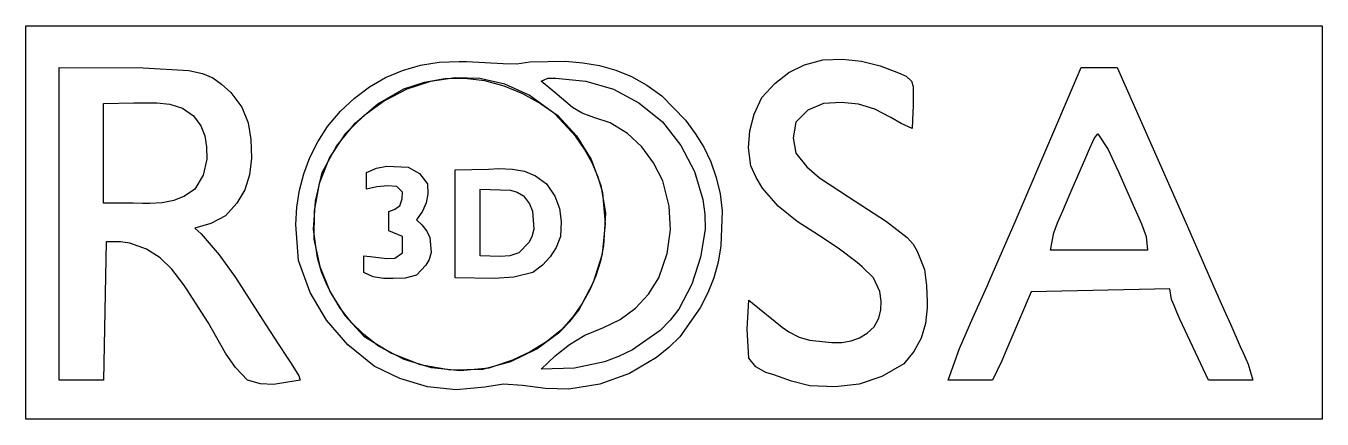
# Model space of a CAD drawing. Extents: x 0 to 124, y 0 to 38.
import ezdxf

# ---------------------------------------------------------------- set-up
doc = ezdxf.new("R2010")
doc.units = 0

msp = doc.modelspace()

# ---------------------------------------------------------------- linework, layer by layer
at = {"layer": 'Layer 1', "color": 7}
for points in [[(0, 37.5708), (123.824844, 37.5708), (123.824844, 0.000014), (0, 0.000014), (0, 37.5708), (0, 37.5708)], [(3.175, 33.6021), (11.185934, 33.564893), (15.56501, 33.304444), (16.873192, 33.020741), (17.850118, 32.597511), (18.688024, 32.006851), (19.579146, 31.220853), (20.640118, 29.812803), (21.236024, 28.31545), (21.494239, 26.702776), (21.542137, 24.948763), (21.35946, 23.335591), (20.906571, 21.92091), (20.14946, 20.640816), (19.054114, 19.431407), (17.658931, 18.699454), (16.139567, 18.256286), (16.725706, 17.696825), (18.462807, 15.706933), (20.026673, 13.516862), (22.907879, 9.007831), (24.159739, 7.102976), (24.955555, 5.890131), (25.33377, 5.315664), (26.086227, 4.126963), (26.193721, 3.704221), (23.664669, 3.297114), (22.412527, 3.358418), (21.166644, 3.704221), (20.033054, 4.934337), (19.067798, 6.312951), (17.396336, 9.238631), (15.345818, 12.451996), (14.991383, 12.96637), (13.93778, 14.325861), (12.820415, 15.404713), (11.520638, 16.229014), (9.919799, 16.824851), (9.032125, 16.952031), (7.672911, 16.933371), (7.408328, 3.704221), (3.175, 3.704221), (3.175, 33.6021), (3.175, 33.6021)], [(41.3742, 34.1809), (42.081133, 34.180383), (45.601327, 33.979362), (46.883469, 33.936742), (48.154139, 34.131291), (51.559119, 34.192947), (53.198728, 34.054986), (54.79555, 33.777834), (56.348936, 33.341493), (57.858237, 32.725966), (59.322803, 31.911254), (60.741986, 30.877359), (62.996361, 28.564034), (63.940891, 27.304099), (64.75308, 25.973051), (65.425004, 24.56919), (65.948735, 23.09082), (66.316349, 21.53624), (66.51992, 19.903753), (66.399334, 16.551392), (66.128597, 14.994737), (65.711382, 13.500059), (65.143055, 12.054082), (64.418977, 10.643525), (62.48503, 7.875562), (61.415974, 6.824686), (60.245374, 5.883053), (57.654984, 4.351709), (54.824743, 3.329915), (51.865536, 2.866055), (49.645693, 2.930992), (47.443073, 3.208153), (45.6221, 3.336998), (43.825727, 3.051056), (41.0989, 2.800048), (38.365587, 3.090504), (35.719873, 3.862755), (33.255843, 5.057133), (30.749672, 7.105437), (28.713574, 9.437591), (27.142522, 12.102873), (26.031487, 15.150561), (25.797621, 18.588281), (25.891666, 20.244978), (26.13804, 21.862353), (26.545504, 23.441997), (27.122814, 24.985498), (27.87873, 26.494447), (28.82201, 27.970434), (30.051442, 29.409991), (31.385575, 30.669641), (32.820573, 31.744587), (34.352596, 32.630032), (35.977809, 33.321183), (37.692372, 33.813241), (39.492449, 34.101412), (41.3742, 34.1809), (41.3742, 34.1809)], [(83.3438, 33.0729), (84.083806, 32.784546), (84.606843, 32.281703), (84.770649, 31.794168), (84.749397, 29.980586), (84.73131, 29.34135), (84.666715, 27.78124), (83.606922, 28.231881), (82.616197, 28.823036), (81.098359, 29.610446), (79.540892, 30.078091), (77.917042, 30.253072), (76.200059, 30.162487), (74.699587, 29.517416), (73.537693, 28.376552), (73.29763, 26.880009), (73.554229, 25.399993), (74.587587, 24.110249), (75.826125, 23.048841), (78.594096, 21.234232), (82.215659, 18.869002), (84.177066, 17.357297), (84.747335, 16.718091), (85.157114, 16.048154), (85.834601, 14.290608), (86.040443, 12.749612), (86.105385, 11.195193), (86.113718, 10.623653), (85.948112, 9.141674), (85.510973, 7.747125), (84.815019, 6.457849), (83.872966, 5.291685), (81.771473, 4.054269), (79.593291, 3.350743), (77.305991, 3.088521), (74.877144, 3.175021), (73.128729, 3.61115), (71.437565, 4.233353), (70.696526, 4.461763), (69.738242, 4.977548), (69.056318, 5.820851), (68.893498, 8.595627), (69.056318, 11.377094), (69.414371, 11.06471), (72.24785, 8.79741), (72.885537, 8.338524), (73.876188, 7.840618), (74.860616, 7.531467), (76.993808, 7.325667), (77.936385, 7.312231), (78.845465, 7.474663), (79.63462, 7.766425), (80.35187, 8.206518), (81.045235, 8.813946), (81.468274, 9.639279), (81.681855, 10.440798), (81.713552, 11.272249), (81.590938, 12.187379), (80.960286, 13.503895), (79.904221, 14.55209), (79.418463, 14.960333), (77.601107, 16.317721), (75.703966, 17.561722), (73.686818, 18.896769), (71.878727, 20.350386), (70.366818, 22.067449), (69.749159, 23.070046), (69.238219, 24.192833), (69.0415, 25.931154), (69.15271, 27.554482), (69.571257, 29.129958), (70.296551, 30.724726), (71.543988, 32.080155), (72.873886, 33.10345), (74.374457, 33.838619), (76.133913, 34.329669), (78.007323, 34.381063), (79.824044, 34.186638), (81.598172, 33.749538), (83.3438, 33.0729), (83.3438, 33.0729)], [(100.806, 33.6021), (104.245579, 33.6021), (110.738004, 18.917485), (113.463609, 12.707278), (114.453422, 10.462028), (115.102315, 8.99379), (116.008154, 6.941229), (116.284037, 6.320236), (116.537126, 5.744146), (116.757869, 5.244677), (117.210146, 3.704221), (112.976818, 3.704221), (110.231769, 9.55812), (109.944966, 10.232819), (109.679866, 10.866565), (109.441767, 11.435135), (109.272656, 12.43546), (96.043506, 12.170877), (94.001385, 7.390038), (93.614717, 6.486477), (93.220038, 5.562762), (92.339344, 3.704221), (88.106016, 3.704221), (89.194952, 6.732127), (90.474037, 9.685599), (91.815346, 12.701077), (92.08789, 13.314919), (94.489081, 18.851598), (98.30551, 27.702984), (100.806, 33.6021), (100.806, 33.6021)], [(50.8042, 29.0143), (52.60037, 27.060307), (53.986677, 24.798905), (54.920951, 22.317439), (55.361022, 19.703252), (55.170583, 16.568765), (54.87767, 15.103964), (54.445124, 13.699373), (53.867069, 12.348927), (53.137628, 11.046564), (52.250922, 9.786218), (51.201075, 8.561827), (49.739724, 7.3707), (48.170982, 6.410894), (46.495682, 5.642888), (44.714657, 5.027164), (44.233033, 4.873168), (41.473789, 4.616553), (38.75565, 4.891965), (36.141224, 5.680168), (33.693121, 6.961927), (32.275134, 8.08022), (31.06273, 9.274139), (30.018306, 10.614196), (29.10426, 12.170905), (28.791101, 12.775518), (28.24413, 14.083623), (27.848863, 15.409759), (27.488261, 18.102035), (27.658932, 20.824167), (28.310511, 23.547974), (29.673533, 26.08872), (31.463521, 28.28102), (33.628304, 30.11184), (36.115709, 31.568146), (38.070463, 32.208414), (40.010123, 32.539273), (41.925281, 32.578355), (43.806527, 32.343295), (45.644451, 31.851725), (47.429644, 31.121281), (49.152697, 30.169594), (50.8042, 29.0143), (50.8042, 29.0143)], [(30.484956, 27.260401), (29.000681, 24.985518), (28.017603, 22.519234), (27.526129, 19.907928), (27.516665, 17.197979), (28.085025, 14.594931), (29.065315, 12.13432), (30.461903, 9.890438), (32.279159, 7.937574), (34.920778, 6.284882), (37.665542, 5.203891), (40.561382, 4.695993), (43.656228, 4.762578), (46.328588, 5.503463), (48.805797, 6.699975), (51.002136, 8.341913), (51.968191, 9.326728), (52.831884, 10.419073), (54.22068, 13.075073), (55.071121, 15.8051), (55.375551, 18.646332), (55.126315, 21.635945), (54.667647, 23.11527), (54.082107, 24.502039), (53.372911, 25.797767), (52.543275, 27.003968), (50.535542, 29.153846), (48.084635, 30.963788), (45.747044, 31.99487), (43.370934, 32.531771), (40.995227, 32.608152), (38.658843, 32.257674), (36.400703, 31.513998), (34.259728, 30.410787), (32.274839, 28.9817), (30.484956, 27.260401), (30.484956, 27.260401)], [(50.6346, 32.5934), (53.487157, 32.300195), (56.130199, 31.51334), (58.568177, 30.221102), (60.805543, 28.411748), (62.555678, 26.158583), (63.865928, 23.671055), (64.666335, 20.984008), (64.853486, 19.576554), (64.886942, 18.132285), (64.454406, 15.464169), (63.631347, 12.886962), (62.361734, 10.51603), (61.54196, 9.443968), (60.589535, 8.466738), (57.933393, 6.624048), (56.610842, 5.965574), (55.263944, 5.464369), (52.413024, 4.879834), (49.212466, 4.762576), (50.555847, 6.050073), (51.91465, 7.133084), (53.397204, 8.022251), (55.11184, 8.72822), (56.770294, 9.52796), (58.236567, 10.604773), (59.477345, 11.932642), (60.459311, 13.485546), (61.261996, 15.822809), (61.588877, 18.080885), (61.449677, 20.358461), (60.854118, 22.75422), (59.963094, 24.479168), (58.848318, 26.009246), (57.479673, 27.300871), (55.827041, 28.310463), (54.239543, 28.806556), (53.152436, 29.229157), (52.227066, 29.763931), (50.535381, 31.220876), (49.212466, 32.279208), (49.862934, 32.591746), (50.6346, 32.5934), (50.6346, 32.5934)], [(7.40833, 30.1625), (10.318743, 30.212109), (11.223079, 30.234007), (12.509552, 30.218878), (13.762684, 30.079728), (14.945665, 29.707659), (16.021682, 28.993774), (16.710063, 28.021565), (17.090061, 27.051708), (17.248011, 26.012848), (17.270248, 24.833633), (16.932958, 23.305221), (16.139569, 21.960427), (15.14677, 21.30656), (14.118873, 20.889779), (13.029556, 20.671134), (11.852498, 20.611674), (11.144273, 20.613676), (10.252597, 20.620976), (7.40833, 20.637512), (7.40833, 30.1625), (7.40833, 30.1625)], [(102.394, 27.2521), (103.375428, 25.770804), (104.133427, 24.159786), (104.396964, 23.566864), (104.94326, 22.328634), (105.784486, 20.437021), (106.316236, 19.231928), (106.571756, 18.66226), (107.014183, 17.43866), (107.156494, 16.139614), (97.896089, 16.139614), (98.201193, 17.805886), (98.550829, 18.753211), (98.78896, 19.312079), (99.045371, 19.898553), (99.309276, 20.512706), (99.861729, 21.78881), (100.708317, 23.749993), (101.244718, 24.991776), (101.501129, 25.586365), (102.060749, 26.822241), (102.394, 27.2521), (102.394, 27.2521)], [(36.5125, 24.0771), (37.596442, 23.464708), (38.364581, 22.489602), (38.391234, 21.482325), (38.238513, 20.649957), (37.884243, 19.877517), (37.306249, 19.050023), (37.818879, 18.55393), (38.309452, 17.948211), (38.584045, 17.354981), (38.724249, 15.902932), (38.530764, 15.249078), (38.216168, 14.719073), (37.306249, 13.758363), (36.230347, 13.46315), (35.090366, 13.444171), (34.174661, 13.432802), (33.179025, 13.593727), (32.279172, 14.022946), (32.279172, 15.610444), (32.88792, 15.533963), (33.684769, 15.44508), (34.475418, 15.352062), (35.244493, 15.362226), (35.983334, 15.875027), (35.983334, 17.462525), (34.660419, 17.991691), (34.660419, 19.843772), (35.173049, 20.025673), (35.726672, 20.382928), (35.950261, 21.034396), (35.983334, 21.695853), (35.423043, 22.238935), (34.5612, 22.274628), (33.536967, 22.186361), (32.543755, 21.960436), (32.543755, 23.547934), (33.496596, 23.968075), (34.466947, 24.155808), (36.5125, 24.0771), (36.5125, 24.0771)], [(41.0104, 23.8125), (44.185396, 23.895182), (45.173448, 23.931679), (46.472765, 23.895281), (47.626797, 23.696973), (48.696201, 23.255495), (49.741639, 22.489585), (50.513379, 21.301545), (50.958451, 20.122306), (51.125846, 18.869937), (51.064554, 17.462508), (50.64696, 16.399788), (50.078065, 15.489962), (49.340956, 14.706515), (48.418724, 14.022929), (46.615663, 13.570248), (44.735791, 13.429458), (41.0104, 13.493763), (41.0104, 23.8125), (41.0104, 23.8125)], [(43.3917, 21.9604), (46.291778, 21.881852), (46.928689, 21.6953), (47.542346, 21.332015), (48.095304, 20.575675), (48.386715, 19.856134), (48.513862, 18.137382), (48.339326, 17.428859), (48.045157, 16.874924), (47.095862, 15.874991), (46.224069, 15.600104), (45.292788, 15.535103), (43.3917, 15.610408), (43.3917, 21.9604), (43.3917, 21.9604)]]:
    msp.add_lwpolyline(points, close=True, dxfattribs=at)

doc.saveas('drawing.dxf')
